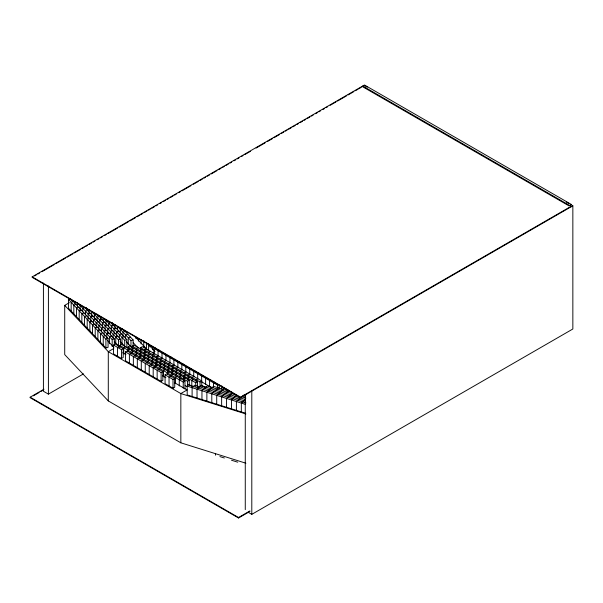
<?xml version="1.0" encoding="UTF-8"?>
<svg xmlns="http://www.w3.org/2000/svg" width="603" height="603" viewBox="0 0 603 603"><rect width="100%" height="100%" fill="white"/><g stroke="black" fill="none" stroke-linecap="round" stroke-linejoin="round"><path stroke-width="0.9" d="M245.421 413.198L187.194 394.935L187.194 386.108L188.347 384.857L245.949 402.925M193.269 386.402L192.108 387.654L192.108 396.48M193.457 386.47L194.611 385.219L245.655 401.229M198.183 387.948L197.03 389.191L197.03 398.025M198.379 388.008L199.533 386.764M199.721 386.832L200.874 385.581L245.353 399.533M203.105 389.485L201.952 390.736L201.952 399.57M203.301 389.553L204.455 388.309M204.643 388.37L205.796 387.126M205.985 387.186L207.138 385.943L236.67 395.199L235.517 396.45M208.027 391.03L206.874 392.282L206.874 401.108M208.216 391.098L209.377 389.847M209.565 389.915L210.718 388.664M210.907 388.731L212.06 387.48M212.256 387.548L213.409 386.304L231.454 391.958M212.949 392.576L211.796 393.827L211.796 402.653M213.138 392.643L214.291 391.392M214.487 391.46L215.64 390.209M215.829 390.277L216.982 389.025M217.178 389.093L218.331 387.842M217.871 394.121L216.718 395.364L216.718 404.198M218.06 394.181L219.213 392.937M219.409 392.998L220.562 391.754M220.751 391.822L221.904 390.571M222.092 390.638L223.246 389.387M222.793 395.658L221.64 396.91L221.64 405.744M222.982 395.726L224.135 394.475M224.324 394.543L225.484 393.299M225.673 393.36L226.826 392.116M227.014 392.176L228.168 390.932M227.715 397.204L226.562 398.455L226.562 407.281M227.904 397.271L229.057 396.02M229.246 396.088L230.399 394.837M230.595 394.905L231.748 393.653M232.637 398.749L231.477 399.993L231.477 408.826M232.826 398.817L233.979 397.565M234.168 397.633L235.321 396.382M237.552 400.294L236.399 401.538L236.399 410.372M237.748 400.354L238.901 399.111M239.09 399.171L240.243 397.927M242.474 401.832L241.321 403.083L241.321 411.917M242.67 401.9L243.823 400.648M244.011 400.716L245.165 399.472M248.534 512.475L251.798 514.351L572.85 328.997L572.85 205.804L240.559 397.648L32.178 277.342L32.178 276.852L364.476 85L571.312 204.425L568.893 205.819L362.056 86.402M34.627 275.933L36.255 274.998M37.883 274.056L39.512 273.114M41.954 271.704L54.164 264.657M55.642 263.797L58.235 262.305M58.898 261.921L65.561 258.076M67.054 257.217L69.631 255.725M70.31 255.333L72.888 253.84M74.388 252.981L76.958 251.489M77.644 251.097L80.214 249.612M81.714 248.745L84.284 247.26M85.792 246.393L87.548 245.383M89.048 244.509L91.618 243.032M93.126 242.157L94.875 241.147M97.317 239.738L98.945 238.803M100.46 237.929L102.201 236.919M104.538 235.569L106.271 234.567M107.794 233.693L117.668 227.987M119.198 227.105L128.251 221.881M129.796 220.992L135.577 217.645M137.13 216.756L139.655 215.301M140.386 214.872L142.911 213.417M144.464 212.52L146.981 211.065M148.534 210.168L150.237 209.188M151.798 208.284L154.308 206.837M155.868 205.932L157.564 204.96M159.946 203.58L161.634 202.608M163.202 201.704L165.704 200.256M167.28 199.344L168.961 198.379M170.536 197.467L173.031 196.028M174.614 195.116L176.287 194.143M178.729 192.734L180.357 191.792M181.948 190.88L190.947 185.686M193.352 184.292L198.274 181.45M199.872 180.531L202.344 179.106M203.95 178.179L205.6 177.222M207.206 176.295L209.671 174.87M211.284 173.943L216.997 170.641M218.618 169.707L221.067 168.29M222.688 167.355L224.324 166.413M225.952 165.478L228.394 164.061M230.022 163.119L231.65 162.184M234.092 160.775L235.728 159.833M237.348 158.891L238.984 157.948M241.419 156.539L243.062 155.597M244.682 154.662L250.396 151.361M256.079 148.082L265.064 142.896M267.476 141.501L272.398 138.66M273.988 137.74L279.686 134.446M281.315 133.512L283.802 132.072M285.385 131.16L287.066 130.188M288.641 129.276L291.136 127.836M292.711 126.924L295.214 125.484M296.789 124.58L298.47 123.607M300.045 122.695L302.548 121.248M304.116 120.344L305.804 119.371M307.372 118.467L309.882 117.02M311.442 116.115L313.138 115.135M315.512 113.763L317.216 112.784M318.768 111.887L320.472 110.899M322.839 109.535L324.55 108.548M326.095 107.658L327.723 106.716M330.165 105.306L335.954 101.96M337.492 101.078L346.544 95.847M348.074 94.965L353.878 91.611M355.408 90.736L357.956 89.259M358.664 88.852L361.212 87.382M362.848 86.44L364.476 85.498L367.325 87.141M245.903 463.217L180.84 442.813L108.291 400.927L64.717 354.609L64.717 305.367L69.42 302.653M113.545 345.082L115.271 344.079L123.2 348.655L123.2 357.489L121.467 358.491L113.545 353.908L113.545 345.082L121.467 349.657L123.2 348.655M113.771 348.511L108.291 351.677L108.291 400.927M249.921 511.419L238.524 518L30.15 397.694L30.15 397.196L43.989 389.206M119.809 347.207L119.809 345.444L121.542 344.441L184.963 381.058L184.963 389.01M33.406 395.809L39.105 392.523M40.733 391.581L43.175 390.171M119.236 346.371L117.51 347.366L117.51 356.2M125.499 346.733L123.773 347.727L123.773 353.908M128.055 348.715L128.055 346.944L129.788 345.949L189.252 380.274L189.252 385.573M43.416 283.086L43.416 391.249L48.406 394.128L83.448 373.898M132.336 347.931L132.336 346.16L134.07 345.165L197.498 381.782L197.498 387.081M129.464 349.016L127.738 350.019L127.738 351.783M125.432 351.948L127.165 350.946L162.84 371.546L162.84 380.372L161.114 381.375L125.432 360.775L125.432 351.948L161.114 372.541L162.84 371.546M133.753 348.233L132.019 349.235L132.019 350.999M138.034 347.449L136.301 348.451L136.301 350.215M133.429 351.308L131.703 352.31L131.703 354.074M140.589 349.431L140.589 347.667L142.316 346.665L201.779 380.998L201.779 386.297M131.13 353.237L129.396 354.232L129.396 363.066M137.718 350.524L135.984 351.526L135.984 353.29M141.999 349.74L140.265 350.742L140.265 352.506M137.394 353.599L135.667 354.594L135.667 356.358M135.095 355.521L133.361 356.524L133.361 365.358M146.28 348.956L144.554 349.959L144.554 351.722M141.682 352.815L139.949 353.81L139.949 355.574M145.964 352.031L144.23 353.026L144.23 354.79M154.082 354.67L154.082 348.489L155.235 347.825M141.358 355.883L139.632 356.886L139.632 358.649M150.245 351.248L148.519 352.242L148.519 354.014M139.059 357.813L137.326 358.815L137.326 367.642M145.64 355.099L143.913 356.102L143.913 357.865M149.928 354.315L148.195 355.318L148.195 357.082M152.717 352.838L155.054 351.489M145.323 358.174L143.589 359.169L143.589 360.941M159.2 350.109L158.046 350.78L158.046 356.079M143.024 360.104L141.29 361.099L141.29 369.933M154.21 353.531L152.476 354.534L152.476 356.298M149.604 357.391L147.878 358.386L147.878 360.157M153.893 356.607L152.16 357.602L152.16 359.373M163.164 352.401L162.003 353.064L162.003 358.363M149.288 360.458L147.554 361.461L147.554 363.225M158.174 355.823L156.441 356.818L156.441 358.589M146.989 362.388L145.255 363.39L145.255 372.224M153.569 359.674L151.843 360.677L151.843 362.441M157.858 358.898L156.124 359.893L156.124 361.657M153.252 362.75L151.519 363.752L151.519 365.516M150.954 364.679L149.22 365.682L149.22 374.508M162.139 358.114L160.406 359.109L160.406 360.873M157.534 361.966L155.808 362.968L155.808 364.732M161.823 361.182L160.089 362.184L160.089 363.948M157.217 365.041L155.484 366.036L155.484 367.807M171.086 356.976L169.933 357.639L169.933 362.938M166.104 360.398L164.37 361.401L164.37 363.164M154.911 366.971L153.185 367.966L153.185 376.8M161.498 364.257L159.772 365.252L159.772 367.023M165.78 363.473L164.054 364.468L164.054 366.24M161.182 367.325L159.448 368.327L159.448 370.091M175.051 359.267L173.898 359.931L173.898 365.23M170.069 362.689L168.335 363.684L168.335 365.456M158.875 369.255L157.149 370.257L157.149 379.083M165.463 366.541L163.73 367.544L163.73 369.307M169.744 365.757L168.018 366.76L168.018 368.523M165.147 369.616L163.413 370.619L163.413 376.8M179.016 361.551L177.862 362.222L177.862 367.521M174.033 364.973L172.3 365.976L172.3 367.74M169.428 368.832L167.694 369.835L167.694 371.599M173.709 368.049L171.983 369.051L171.983 370.815M182.98 363.843L181.827 364.506L181.827 369.805M169.111 371.908L167.378 372.903L167.378 374.674M177.998 367.265L176.264 368.267L176.264 370.031M165.079 374.832L166.805 373.83L174.734 378.413L174.734 387.239L173.001 388.242L165.079 383.666L165.079 374.832L173.001 379.408L174.734 378.413M173.393 371.124L171.659 372.119L171.659 373.89M177.674 370.34L175.948 371.335L175.948 373.106M173.076 374.192L171.342 375.194L171.342 376.958M170.77 376.121L169.044 377.124L169.044 385.95M181.963 369.556L180.229 370.551L180.229 372.322M177.357 373.408L175.624 374.41L175.624 376.174M181.639 372.624L179.913 373.626L179.913 375.39M190.91 368.418L189.757 369.089L189.757 374.388M177.033 376.483L175.307 377.486L175.307 383.666M184.194 372.842L185.92 371.84M181.322 375.699L179.588 376.702L179.588 378.465M185.603 374.915L183.87 375.918L183.87 377.682M180.998 378.774L179.272 379.769L179.272 385.95M194.875 370.709L193.721 371.373L193.721 376.671M189.885 374.131L188.159 375.134L188.159 376.898M185.287 377.991L183.553 378.986L183.553 380.757M189.568 377.207L187.834 378.202L187.834 379.973M198.839 373.001L197.686 373.664L197.686 378.963M119.809 345.444L183.237 382.061L184.963 381.058M193.849 376.423L192.123 377.418L192.123 379.189M128.055 346.944L187.518 381.277L189.252 380.274M193.533 379.491L191.799 380.493L191.799 385.792M202.804 375.285L201.651 375.955L201.651 381.254M197.814 378.707L196.088 379.709L196.088 381.473M132.336 346.16L195.764 382.777L197.498 381.782M206.769 377.576L205.615 378.239L205.615 384.42M140.589 347.667L200.053 381.993L201.779 380.998M210.733 379.86L209.58 380.531L209.58 386.711M214.698 382.151L213.545 382.822L213.545 387.232M154.082 348.489L217.502 385.106L218.663 384.443M32.178 276.852L240.559 397.158L571.109 206.316L571.109 206.806M30.15 397.196L238.524 517.502L249.921 510.922M71.184 299.307L108.065 338.509L108.065 347.343L105.909 348.006L68.486 308.231L68.486 299.405L70.649 298.734M73.317 301.575L71.162 302.246L71.162 311.073M75.993 304.417L73.83 305.088L73.83 313.914M78.669 307.259L76.506 307.929L76.506 316.756M81.337 310.1L79.181 310.764L79.181 319.598M87.608 310.462L85.445 311.125L85.445 314.66M84.013 312.942L81.85 313.605L81.85 322.439M90.277 313.304L88.113 313.967L88.113 318.384M86.689 315.784L84.526 316.447L84.526 325.281M95.824 313.884L94.385 314.329L94.385 318.746M92.952 316.145L90.789 316.809L90.789 321.226M89.357 318.625L87.194 319.289L87.194 328.122M99.216 316.507L97.053 317.17L97.053 320.706M95.621 318.987L93.465 319.65L93.465 323.185M92.033 321.467L89.87 322.13L89.87 330.964M101.892 319.349L99.729 320.012L99.729 323.547M98.297 321.829L96.133 322.492L96.133 326.027M94.701 324.308L92.545 324.972L92.545 333.806M104.56 322.183L102.404 322.854L102.404 327.271M100.972 324.67L98.809 325.334L98.809 329.751M97.377 327.15L95.214 327.813L95.214 336.647M107.236 325.025L105.073 325.695L105.073 329.223M103.641 327.512L101.477 328.175L101.477 331.71M113.5 325.386L111.336 326.057L111.336 330.467M100.053 329.992L97.89 330.655L97.89 339.489M109.912 327.866L107.749 328.537L107.749 332.954M106.316 330.346L104.153 331.017L104.153 334.544M116.175 328.228L114.012 328.899L114.012 332.426M102.721 332.833L100.558 333.497L100.558 342.331M112.58 330.708L110.417 331.379L110.417 334.906M122.439 328.59L120.276 329.253L120.276 332.788M108.985 333.188L106.829 333.858L106.829 338.275M118.844 331.07L116.688 331.733L116.688 336.15M105.397 335.667L103.234 336.338L103.234 345.165M115.256 333.549L113.093 334.22L113.093 338.63M125.115 331.431L122.952 332.095L122.952 336.512M111.661 336.029L109.497 336.7L109.497 343.763M121.52 333.911L119.356 334.575L119.356 338.992M68.486 299.405L105.909 339.18L108.065 338.509M117.924 336.391L115.768 337.062L115.768 343.243M127.783 334.273L125.62 334.936L125.62 338.471M78.496 303.739L112.173 339.542L114.336 338.871L114.336 345.052M124.195 336.753L122.032 337.416L122.032 343.597M91.709 315.904L91.709 311.487L118.437 339.896L120.6 339.233L120.6 345.413M130.459 337.115L128.296 337.778L128.296 344.841M104.387 318.67L124.7 340.258L126.864 339.595L126.864 347.539M117.608 329.947L117.608 326.411L130.972 340.62L133.135 339.956L133.135 346.137M244.132 394.656L245.768 395.176M242.934 395.56L245.391 396.329M241.592 396.744L245.881 398.093M187.194 386.108L245.421 404.372M245.903 413.967L180.84 393.563L108.291 351.677L64.717 305.367M219.907 456.592L224.361 457.994M231.499 460.232L237.74 462.184M566.33 202.035L568.772 203.445M570.4 204.387L572.85 205.804M571.109 206.316L362.735 86.01L362.735 86.5M224.052 387.865L228.13 390.224M201.809 381.94L212.407 388.053M201.568 385.272L205.646 387.623M189.041 384.548L193.111 386.9M185.219 385.603L186.847 386.538M122.703 352.77L125.967 354.647M162.652 375.827L165.908 377.712M174.878 382.882L187.103 389.945L180.84 393.563L180.84 442.813M148.006 343.996L154.413 350.81M134.733 336.361L147.547 349.981M123.509 329.728L133.135 339.956M133.21 342.692L138.336 348.142M126.864 339.595L110.831 322.545L108.668 323.216L108.668 326.743M126.306 341.652L132.072 347.78M97.075 314.231L120.6 339.233M120.035 341.29L125.168 346.74M114.336 338.871L84.933 307.62L82.769 308.284L82.769 311.819M114.412 341.607L119.537 347.057M107.507 340.567L113.914 347.381M251.798 391.159L251.798 514.351M245.27 394.92L245.27 509.648M240.559 397.158L240.559 397.648M238.524 517.502L238.524 518M227.73 389.515L227.73 391.279M223.487 387.518L223.487 390.171M221.753 385.867L221.753 389.402M219.236 384.993L219.236 388.52M217.502 385.106L217.502 387.759M215.444 453.381L215.444 455.197M200.053 381.993L200.053 386.41M195.764 382.777L195.764 386.312M187.518 381.277L187.518 386.576M185.792 366.797L185.792 372.096M183.237 382.061L183.237 388.242M173.001 379.408L173.001 388.242M165.968 355.355L165.968 360.654M161.114 372.541L161.114 381.375M152.672 346.258L152.672 349.793M150.004 345.187L150.004 346.951M148.602 343.687L148.602 350.75M146.446 342.587L146.446 349.65M143.77 340.627L143.77 346.808M141.094 339.557L141.094 343.966M138.426 338.479L138.426 341.125M135.75 336.519L135.75 338.291M130.972 340.62L130.972 346.8M124.7 340.258L124.7 347.328M121.467 349.657L121.467 358.491M118.437 339.896L118.437 346.084M114.932 324.459L114.932 327.987M112.256 322.499L112.256 325.145M112.173 339.542L112.173 346.604M105.992 320.374L105.992 324.791M105.909 339.18L105.909 348.006M103.324 318.414L103.324 321.06M100.648 316.454L100.648 319.108M89.033 309.527L89.033 313.063M86.365 307.575L86.365 309.339M80.101 305.442L80.101 309.859M77.425 302.6L77.425 306.136M74.749 301.53L74.749 303.294M48.406 285.965L48.406 394.128"/></g></svg>
